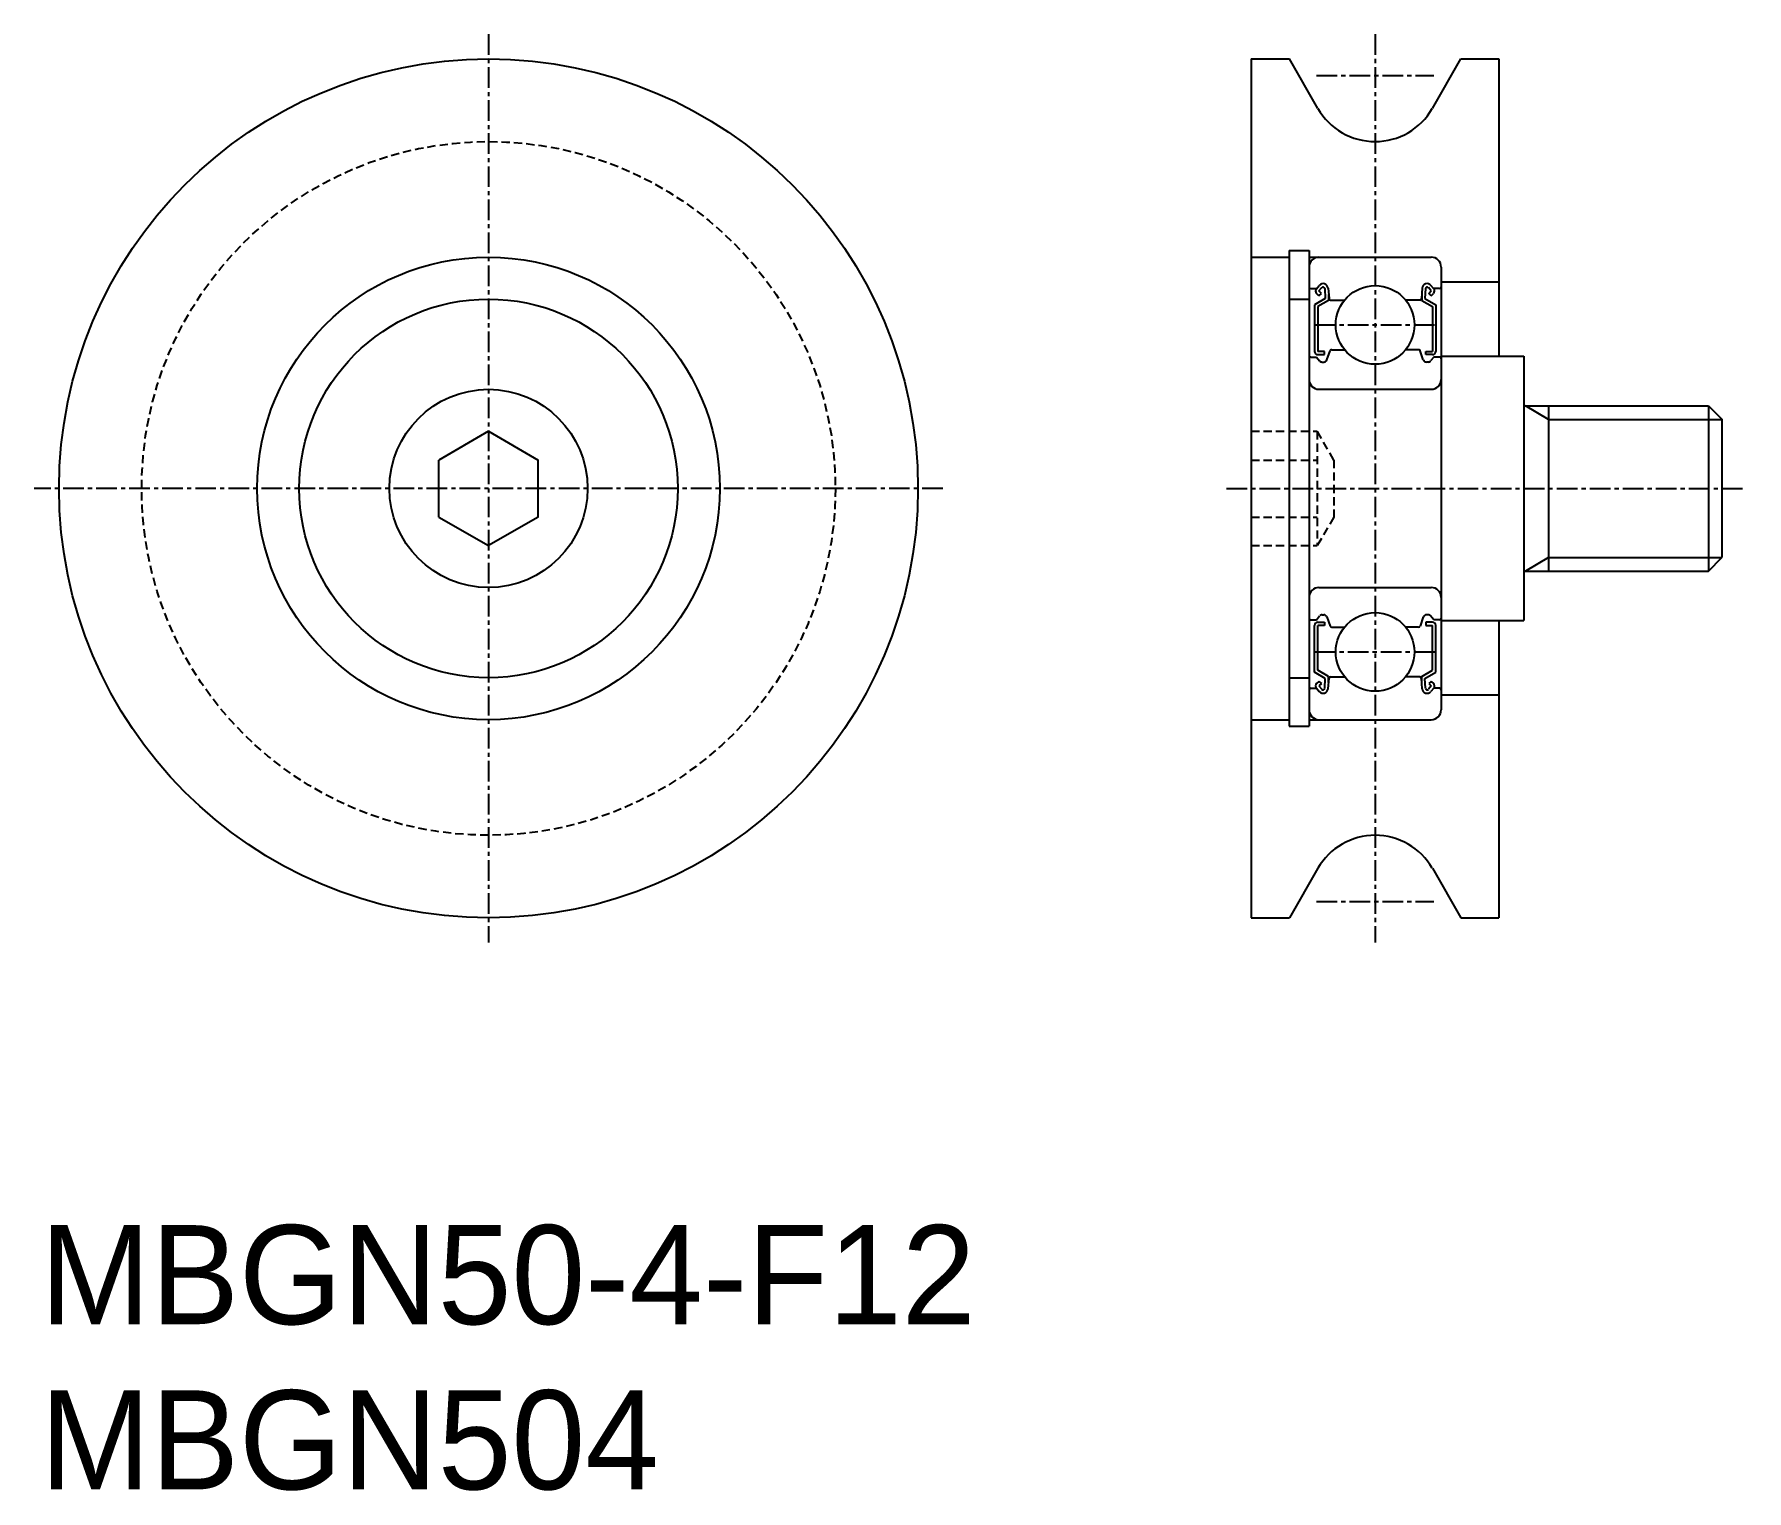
# Model space of a CAD drawing. Extents: x -286 to -183, y -60 to 28.
import ezdxf

# ---------------------------------------------------------------- set-up
doc = ezdxf.new("R2010")
doc.units = 0
doc.linetypes.add('CENTER', pattern=[2, 1.25, -0.25, 0.25, -0.25])
doc.linetypes.add('DASHED', pattern=[0.75, 0.5, -0.25])
doc.layers.get('0').update_dxf_attribs({"linetype": 'CONTINUOUS'})
doc.layers.add('CENTER', color=1, linetype='CENTER')

msp = doc.modelspace()

# ---------------------------------------------------------------- linework, layer by layer
at = {"color": 7, "linetype": 'CONTINUOUS'}
for p, q in [((-212.67, 26.6), (-210.36, 26.6)), ((-212.67, 26.6), (-212.67, -25.4)), ((-208.63, 23.6), (-210.36, 26.6)), ((-201.7, 23.6), (-199.97, 26.6)), ((-199.97, 26.6), (-197.67, 26.6)), ((-197.67, 26.6), (-197.67, 8.6)), ((-212.67, 14.6), (-210.37, 14.6)), ((-210.37, 15), (-209.17, 15)), ((-210.37, 15), (-210.37, -13.8)), ((-209.17, 15), (-209.17, -13.8)), ((-209.17, 14.6), (-201.77, 14.6)), ((-201.17, 14), (-201.17, -12.8)), ((-209.07, 12.7), (-208.71, 12.7)), ((-208.72, 12.68), (-208.55, 12.89)), ((-208.57, 12.56), (-208.4, 12.76)), ((-208.42, 12.41), (-208.57, 12.56)), ((-208.22, 12.7), (-208.19, 12.1)), ((-208.02, 12.72), (-207.96, 12.09)), ((-202.32, 12.72), (-202.37, 12.09)), ((-202.12, 12.7), (-202.15, 12.1)), ((-201.77, 12.56), (-201.94, 12.76)), ((-201.91, 12.41), (-201.77, 12.56)), ((-201.62, 12.68), (-201.79, 12.89)), ((-201.27, 12.7), (-201.63, 12.7)), ((-201.17, 13.1), (-197.67, 13.1)), ((-210.37, 12.06), (-209.17, 12.06)), ((-208.19, 12.1), (-208.84, 11.72)), ((-208.84, 11.72), (-208.84, 8.9)), ((-208.57, 12.27), (-208.71, 12.41)), ((-207.99, 11.98), (-208.64, 11.61)), ((-208.64, 11.61), (-208.64, 8.9)), ((-208.57, 12.27), (-208.42, 12.41)), ((-207.99, 12.34), (-207.99, 11.98)), ((-207.86, 12), (-207.02, 12)), ((-202.47, 12), (-203.32, 12)), ((-202.35, 12.34), (-202.35, 11.98)), ((-202.35, 11.98), (-201.7, 11.61)), ((-202.15, 12.1), (-201.5, 11.72)), ((-201.77, 12.27), (-201.91, 12.41)), ((-201.77, 12.27), (-201.63, 12.41)), ((-201.7, 11.61), (-201.7, 8.9)), ((-201.5, 11.72), (-201.5, 8.9)), ((-209.07, 8.55), (-208.72, 8.55)), ((-208.72, 8.55), (-208.53, 8.32)), ((-208.24, 8.9), (-208.64, 8.9)), ((-208.64, 8.7), (-208.24, 8.7)), ((-208.24, 8.7), (-208.24, 8.9)), ((-208.09, 8.38), (-207.89, 8.93)), ((-207.79, 9), (-207.02, 9)), ((-202.54, 9), (-203.32, 9)), ((-202.25, 8.38), (-202.45, 8.93)), ((-202.1, 8.9), (-201.7, 8.9)), ((-202.1, 8.7), (-202.1, 8.9)), ((-201.7, 8.7), (-202.1, 8.7)), ((-201.62, 8.55), (-201.81, 8.32)), ((-201.27, 8.55), (-201.62, 8.55)), ((-201.17, 8.6), (-196.17, 8.6)), ((-196.17, 8.6), (-196.17, -7.4)), ((-208.37, 8.25), (-208.28, 8.25)), ((-201.96, 8.25), (-202.06, 8.25)), ((-208.57, 6.6), (-201.77, 6.6)), ((-196.17, 5.6), (-184.98, 5.6)), ((-194.67, 5.6), (-194.67, -4.4)), ((-184.98, 5.6), (-184.98, -4.4)), ((-184.98, 5.6), (-184.17, 4.79)), ((-184.17, 4.79), (-184.17, -3.59)), ((-258.85, 4.06), (-261.85, 2.32)), ((-258.85, 4.06), (-255.85, 2.32)), ((-261.85, -1.13), (-261.85, 2.32)), ((-255.85, -1.13), (-255.85, 2.32)), ((-261.85, -1.13), (-258.85, -2.86)), ((-255.85, -1.13), (-258.85, -2.86)), ((-184.98, -4.4), (-184.17, -3.59)), ((-196.17, -4.4), (-184.98, -4.4)), ((-208.57, -5.4), (-201.77, -5.4)), ((-208.72, -7.35), (-208.53, -7.12)), ((-208.37, -7.05), (-208.28, -7.05)), ((-208.09, -7.18), (-207.89, -7.74)), ((-202.25, -7.18), (-202.45, -7.74)), ((-201.96, -7.05), (-202.06, -7.05)), ((-201.62, -7.35), (-201.81, -7.12)), ((-209.07, -7.35), (-208.72, -7.35)), ((-208.84, -10.53), (-208.84, -7.7)), ((-208.64, -7.5), (-208.24, -7.5)), ((-208.24, -7.7), (-208.64, -7.7)), ((-208.64, -10.41), (-208.64, -7.7)), ((-208.24, -7.5), (-208.24, -7.7)), ((-207.79, -7.8), (-207.02, -7.8)), ((-202.54, -7.8), (-203.32, -7.8)), ((-201.7, -7.5), (-202.1, -7.5)), ((-202.1, -7.5), (-202.1, -7.7)), ((-202.1, -7.7), (-201.7, -7.7)), ((-201.7, -10.41), (-201.7, -7.7)), ((-201.27, -7.35), (-201.62, -7.35)), ((-201.5, -10.53), (-201.5, -7.7)), ((-201.17, -7.4), (-196.17, -7.4)), ((-197.67, -7.4), (-197.67, -25.4)), ((-210.37, -10.86), (-209.17, -10.86)), ((-208.19, -10.9), (-208.84, -10.53)), ((-208.57, -11.08), (-208.71, -11.22)), ((-207.99, -10.79), (-208.64, -10.41)), ((-208.57, -11.08), (-208.42, -11.22)), ((-208.42, -11.22), (-208.57, -11.36)), ((-208.57, -11.36), (-208.4, -11.56)), ((-208.22, -11.5), (-208.19, -10.9)), ((-208.02, -11.53), (-207.96, -10.89)), ((-207.99, -11.15), (-207.99, -10.79)), ((-207.86, -10.8), (-207.02, -10.8)), ((-202.47, -10.8), (-203.32, -10.8)), ((-202.32, -11.53), (-202.37, -10.89)), ((-202.35, -10.79), (-201.7, -10.41)), ((-202.35, -11.15), (-202.35, -10.79)), ((-202.15, -10.9), (-201.5, -10.53)), ((-202.12, -11.5), (-202.15, -10.9)), ((-201.77, -11.36), (-201.94, -11.56)), ((-201.77, -11.08), (-201.91, -11.22)), ((-201.91, -11.22), (-201.77, -11.36)), ((-201.77, -11.08), (-201.63, -11.22)), ((-209.07, -11.5), (-208.71, -11.5)), ((-208.72, -11.49), (-208.55, -11.69)), ((-201.62, -11.49), (-201.79, -11.69)), ((-201.27, -11.5), (-201.63, -11.5)), ((-201.17, -11.9), (-197.67, -11.9)), ((-212.67, -13.4), (-210.37, -13.4)), ((-209.17, -13.4), (-201.77, -13.4)), ((-210.37, -13.8), (-209.17, -13.8)), ((-208.63, -22.4), (-210.36, -25.4)), ((-201.7, -22.4), (-199.97, -25.4)), ((-212.67, -25.4), (-210.36, -25.4)), ((-199.97, -25.4), (-197.67, -25.4))]:
    msp.add_line(p, q, dxfattribs=at)
at = {"color": 3, "linetype": 'CONTINUOUS'}
for p, q in [((-194.67, 4.78), (-196.07, 5.6)), ((-194.67, 4.78), (-184.17, 4.78)), ((-194.67, -3.59), (-196.07, -4.4)), ((-194.67, -3.59), (-184.17, -3.59))]:
    msp.add_line(p, q, dxfattribs=at)
at = {"color": 3, "linetype": 'DASHED'}
for p, q in [((-212.67, 4.06), (-208.67, 4.06)), ((-207.67, 2.32), (-208.67, 4.06)), ((-208.67, 4.06), (-208.67, -2.86)), ((-212.67, 2.32), (-208.67, 2.32)), ((-207.67, 2.32), (-207.67, -1.13)), ((-212.67, -1.13), (-208.67, -1.13)), ((-207.67, -1.13), (-208.67, -2.86)), ((-212.67, -2.86), (-208.67, -2.86))]:
    msp.add_line(p, q, dxfattribs=at)
at = {"color": 7, "linetype": 'CONTINUOUS'}
for centre, radius in [((-258.85, 0.6), 26), ((-258.85, 0.6), 14), ((-205.17, 10.5), 2.38), ((-258.85, 0.6), 11.46), ((-258.85, 0.6), 6), ((-205.17, -9.3), 2.38)]:
    msp.add_circle(centre, radius, dxfattribs=at)
at = {"color": 3, "linetype": 'DASHED'}
msp.add_circle((-258.85, 0.6), 21, dxfattribs=at)
at = {"color": 7, "linetype": 'CONTINUOUS'}
for centre, radius, start, end in [((-205.17, 25.6), 4, 210, 330), ((-208.57, 14), 0.6, 90, 180), ((-201.77, 14), 0.6, 0, 90), ((-209.07, 12.8), 0.1, 180, 270), ((-208.57, 12.56), 0.2, 140.137, 225.002), ((-208.32, 12.7), 0.3, 4.9354, 140.137), ((-208.32, 12.69), 0.1, 3.1017, 139.9503), ((-202.02, 12.7), 0.3, 39.863, 175.0646), ((-202.02, 12.69), 0.1, 40.0497, 176.8983), ((-201.77, 12.56), 0.2, 314.998, 39.863), ((-201.27, 12.8), 0.1, 270, 0), ((-207.86, 12.1), 0.1, 184.9354, 270), ((-202.47, 12.1), 0.1, 270, 355.0646), ((-209.07, 8.45), 0.1, 90, 180.8103), ((-208.64, 8.9), 0.2, 180, 270), ((-208.37, 8.45), 0.2, 219.9762, 270), ((-208.28, 8.45), 0.2, 270, 339.9916), ((-207.79, 8.9), 0.1, 90, 159.9916), ((-202.54, 8.9), 0.1, 20.0084, 90), ((-202.06, 8.45), 0.2, 200.0084, 270), ((-201.96, 8.45), 0.2, 270, 320.0238), ((-201.7, 8.9), 0.2, 270, 0), ((-201.27, 8.45), 0.1, 359.1897, 90), ((-208.57, 7.2), 0.6, 180, 270), ((-201.77, 7.2), 0.6, 270, 0), ((-208.57, -6), 0.6, 90, 180), ((-201.77, -6), 0.6, 0, 90), ((-209.07, -7.25), 0.1, 179.1897, 270), ((-208.37, -7.25), 0.2, 90, 140.0238), ((-208.28, -7.25), 0.2, 20.0084, 90), ((-202.06, -7.25), 0.2, 90, 159.9916), ((-201.96, -7.25), 0.2, 39.9762, 90), ((-201.27, -7.25), 0.1, 270, 0.8103), ((-208.64, -7.7), 0.2, 90, 180), ((-207.79, -7.7), 0.1, 200.0084, 270), ((-202.54, -7.7), 0.1, 270, 339.9916), ((-201.7, -7.7), 0.2, 0, 90), ((-208.57, -11.36), 0.2, 134.998, 219.863), ((-207.86, -10.9), 0.1, 90, 175.0646), ((-202.47, -10.9), 0.1, 4.9354, 90), ((-201.77, -11.36), 0.2, 320.137, 45.002), ((-209.07, -11.6), 0.1, 90, 180), ((-208.32, -11.5), 0.3, 219.863, 355.0646), ((-208.32, -11.5), 0.1, 220.0497, 356.8983), ((-202.02, -11.5), 0.3, 184.9354, 320.137), ((-202.02, -11.5), 0.1, 183.1017, 319.9503), ((-201.27, -11.6), 0.1, 0, 90), ((-208.57, -12.8), 0.6, 180, 270), ((-201.77, -12.8), 0.6, 270, 0), ((-205.17, -24.4), 4, 30, 150)]:
    msp.add_arc(centre, radius, start, end, dxfattribs=at)
at = {"layer": 'CENTER', "color": 1, "linetype": 'CENTER'}
for p, q in [((-258.85, 28.1), (-258.85, -26.9)), ((-205.17, 28.1), (-205.17, -26.9)), ((-208.72, 25.6), (-201.61, 25.6)), ((-208.82, 10.5), (-201.51, 10.5)), ((-231.35, 0.6), (-286.35, 0.6)), ((-214.17, 0.6), (-182.67, 0.6)), ((-208.82, -9.3), (-201.51, -9.3)), ((-208.72, -24.4), (-201.61, -24.4))]:
    msp.add_line(p, q, dxfattribs=at)

# ---------------------------------------------------------------- texts
at = {"color": 7, "linetype": 'CONTINUOUS'}
for s, p in [('MBGN50-4-F12', (-285.99, -50)), ('MBGN504', (-285.99, -60))]:
    msp.add_text(s, height=6, dxfattribs=at).set_placement(p)

doc.saveas('drawing.dxf')
